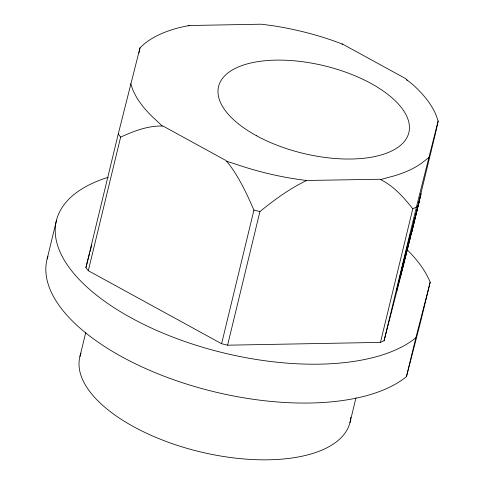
<?xml version="1.0" encoding="UTF-8"?>
<svg xmlns="http://www.w3.org/2000/svg" width="484" height="484" viewBox="0 0 484 484"><rect width="100%" height="100%" fill="white"/><g stroke="black" fill="none" stroke-linecap="round" stroke-linejoin="round"><path stroke-width="0.73" d="M138.987 52.938L140.003 47.831L144.347 43.85A158.691 73.03 13.6 0 1 180.58 27.328L189.062 25.525L261.287 24.2L272.256 25.646A158.691 73.03 13.6 0 1 332.387 40.402L342.757 44.189L405.737 78.68L407.256 80.586M398.641 282.353L398.096 284.737L398.931 281.507M399.052 280.617L396.59 290.878L399.881 277.659M413.415 223.687L414.268 219.984L399.984 277.749L410.105 236.464L402.482 268.069L403.196 265.317M416.24 212.936L416.863 210.268L406.748 251.553M398.514 282.656L404.4 258.886L399.433 279.661M404.104 260.477L406.052 252.158L402.573 266.012L410.626 233.234L407.141 247.088M411.69 230.65L412.58 226.893L408.611 242.92M418.448 204.454L419.338 200.697L415.369 216.723M47.142 258.94L56.537 220.081M406.391 79.43L412.332 84.186A158.691 73.03 13.6 0 1 436.229 115.458L438.159 121.2L435.957 131.315L403.632 264.929L384.066 340.742L380.46 342.388L227.595 345.189L221.605 343.719L88.306 270.713L85.928 267.598L118.253 133.983L140.003 47.831M88.306 270.713L120.631 137.099C133.741 131.17 147.68 125.683 162.291 126.034L163.114 126.094L226.095 160.585L226.748 161.335C238.552 175.88 246.447 193.068 253.931 210.104L221.605 343.719M79.945 356.472L85.807 332.236M227.595 345.189L259.92 211.575C274.446 199.747 289.71 188.56 306.687 180.484L379.783 179.249L380.545 179.576C393.788 186.062 403.753 197.405 412.785 208.773L380.46 342.388M349.938 422.714L355.982 397.739M384.066 340.742L416.391 207.128L438.141 120.976M399.724 277.61L405.961 251.904M410.856 234.105L404.981 258.389L421.032 193.788L411.739 232.193L417.613 207.908M47.97 256.139A193.824 89.195 13.6 0 0 179.752 381.834A193.824 89.195 13.6 0 0 406.463 376.613L415.865 337.759L430.191 282.226A193.824 89.195 13.6 0 0 406.705 249.345M430.191 282.226L420.79 321.086L406.463 376.613M400.637 274.749L403.233 264.089M85.928 267.598L89.691 253.017M90.066 251.559L91.76 245.001M409.24 241.873L409.954 239.12M428.679 157.633L424.498 160.924A158.691 73.03 13.6 0 1 388.265 177.447L380.545 179.576M416.391 207.128L412.785 208.773M188.137 25.882L189.062 25.525M341.934 44.129L342.757 44.189M259.92 211.575L253.931 210.104M226.748 161.335L236.458 164.372A158.691 73.03 13.6 0 0 306.687 180.484M162.291 126.034L156.52 120.589A158.691 73.03 13.6 0 1 132.616 89.316L130.734 83.726M120.631 137.099L118.253 133.983M415.865 337.759A193.824 89.195 13.6 0 1 136.809 320.892A193.824 89.195 13.6 0 1 108.289 177.265M350.61 419.283A139.005 63.973 13.6 0 1 198.954 451.542A139.005 63.973 13.6 0 1 81.016 353.145M350.821 417.19A139.005 63.973 13.6 0 1 350.7 418.587M256.423 135.689A97.889 45.048 13.6 0 0 408.774 132.894A97.889 45.048 13.6 0 0 275.922 60.131A97.889 45.048 13.6 0 0 256.423 135.689"/></g></svg>
